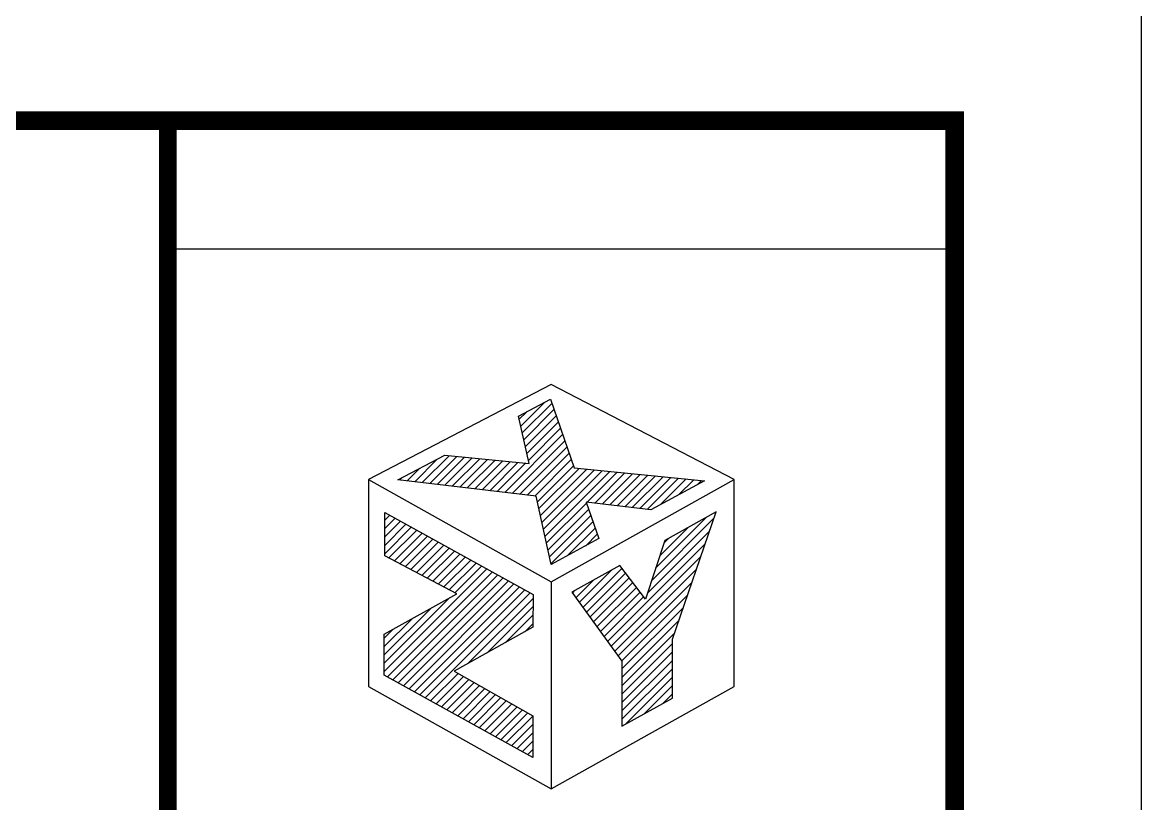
# Model space of a CAD drawing. Extents: x -191212 to 1245715665, y -234495 to 250873.
# Drawn here: x 290163 to 302138, y 12125 to 20483 of the extents above; entities that cross this region are included whole.
import ezdxf

# ---------------------------------------------------------------- set-up
doc = ezdxf.new("R2010")
doc.units = 0
doc.header["$LTSCALE"] = 500
doc.layers.get('0').update_dxf_attribs({"linetype": 'CONTINUOUS'})
doc.layers.add('0-TK', color=4, linetype='CONTINUOUS')
doc.layers.add('PUB_TITLE', color=4, linetype='CONTINUOUS')

msp = doc.modelspace()

# ---------------------------------------------------------------- hatches: boundary and pattern name
h = msp.add_hatch()
h.set_pattern_fill('ANSI31', color=256, scale=40, style=0)
h.set_pattern_definition([(45, (123480.48, -90564.313), (-44.90128, 44.90128), [])])
h.paths.add_polyline_path([(294039.4, 15240.5), (294039.4, 14777.1), (294812.4, 14368.4), (294035.6, 13938.9), (294035.6, 13498.8), (295626.1, 12619.1), (295626.1, 13064.4), (294781.7, 13542.3), (295625.6, 14011), (295626.7, 14362)])
h.paths.add_polyline_path([(296578.6, 13650.4), (296578.6, 12951.9), (297119.3, 13253.6), (297119.3, 13882.6), (297584.8, 15245), (297035.3, 14939.8), (296829.4, 14311.4), (296553.9, 14672.8), (296041.1, 14385.7)])
h.paths.add_polyline_path([(296329.6, 14959.6), (296194.2, 15350.2), (296888.6, 15267.5), (297460.9, 15579.3), (296067.5, 15715.9), (295812.5, 16451.6), (295472.5, 16269.6), (295584.1, 15763.4), (294683, 15851.8), (294180.3, 15590), (295661.2, 15413.7), (295822.3, 14682.4)])

# ---------------------------------------------------------------- linework, layer by layer
for points in [[(295819.4, 16608), (293865.3, 15591.8), (295822.5, 14498.5), (297779.8, 15591.8), (295819.4, 16608)], [(294180.3, 15590), (294683, 15851.8), (295584.1, 15763.4), (295472.5, 16269.6), (295812.5, 16451.6), (296067.5, 15715.9), (297460.9, 15579.3), (296888.6, 15267.5), (296194.2, 15350.2), (296329.6, 14959.6), (295822.3, 14682.4), (295661.2, 15413.7), (294180.3, 15590)], [(293865.3, 15591.8), (293865.3, 13376.9), (295822.5, 12282.6), (297779.8, 13376.9), (297779.8, 15591.8)], [(294039.4, 14777.1), (294039.4, 15240.5), (295626.7, 14362), (295625.6, 14011), (294781.7, 13542.3), (295626.1, 13064.4), (295626.1, 12619.1), (294035.6, 13498.8), (294035.6, 13938.9), (294812.4, 14368.4), (294039.4, 14777.1)], [(296041.1, 14385.7), (296578.6, 13650.4), (296578.6, 12951.9), (297119.3, 13253.6), (297119.3, 13882.6), (297584.8, 15245), (297035.3, 14939.8), (296829.4, 14311.4), (296553.9, 14672.8), (296041.1, 14385.7)], [(295822.5, 14498.5), (295822.5, 12282.6)]]:
    msp.add_lwpolyline(points)
at = {"layer": '0-TK'}
msp.add_line((291719.5, 18061.4), (300138.4, 18061.4), dxfattribs=at)
at = {"layer": '0-TK', "const_width": 192}
msp.add_lwpolyline([(291719.5, -60566.7), (291719.5, 19433.3)], dxfattribs=at)
at = {"layer": 'PUB_TITLE'}
msp.add_lwpolyline([(153538.4, -62566.7), (302138.4, -62566.7), (302138.4, 21433.3), (153538.4, 21433.3)], close=True, dxfattribs=at)
at = {"layer": 'PUB_TITLE', "const_width": 200}
msp.add_lwpolyline([(158538.4, -60566.7), (300138.4, -60566.7), (300138.4, 19433.3), (158538.4, 19433.3)], close=True, dxfattribs=at)

doc.saveas('drawing.dxf')
